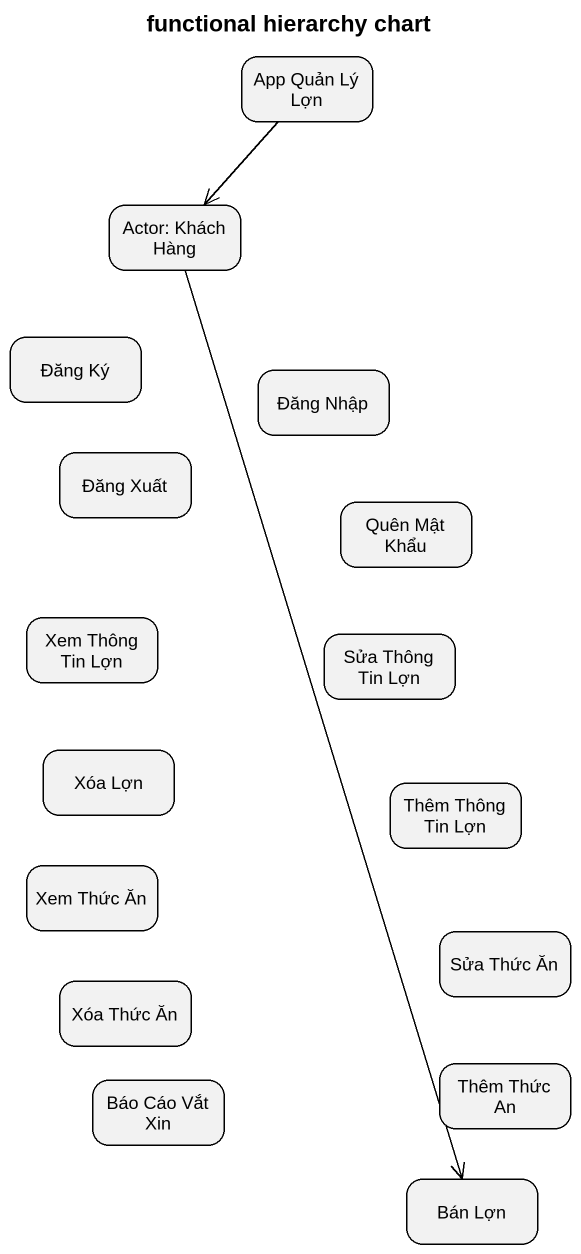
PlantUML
@startuml
title functional hierarchy chart
hide empty description
state "App Quản Lý Lợn" as App_Quản_Lý_Lợn
state "Actor: Khách Hàng" as Actor_Khách_Hàng
state "Đăng Ký" as Đăng_Ký
state "Đăng Nhập" as Đăng_Nhập
state "Đăng Xuất" as Đăng_Xuất
state "Quên Mật Khẩu" as Quên_Mật_Khẩu
state "Xem Thông Tin Lợn" as Xem_Thông_Tin_Lợn
state "Sửa Thông Tin Lợn" as Sửa_Thông_Tin_Lợn
state "Xóa Lợn" as Xóa_Lợn
state "Thêm Thông Tin Lợn" as Thêm_Thông_Tin_Lợn
state "Xem Thức Ăn" as Xem_Thức_Ăn
state "Sửa Thức Ăn" as Sửa_Thức_Ăn
state "Xóa Thức Ăn" as Xóa_Thức_Ăn
state "Báo Cáo Vắt Xin" as Báo_Cáo_Vắt_Xin
state "Thêm Thức An" as Thêm_Thức_An
state "Bán Lợn" as Bán_Lợn
App_Quản_Lý_Lợn --> Actor_Khách_Hàng
Actor_Khách_Hàng --> Bán_Lợn
@enduml
